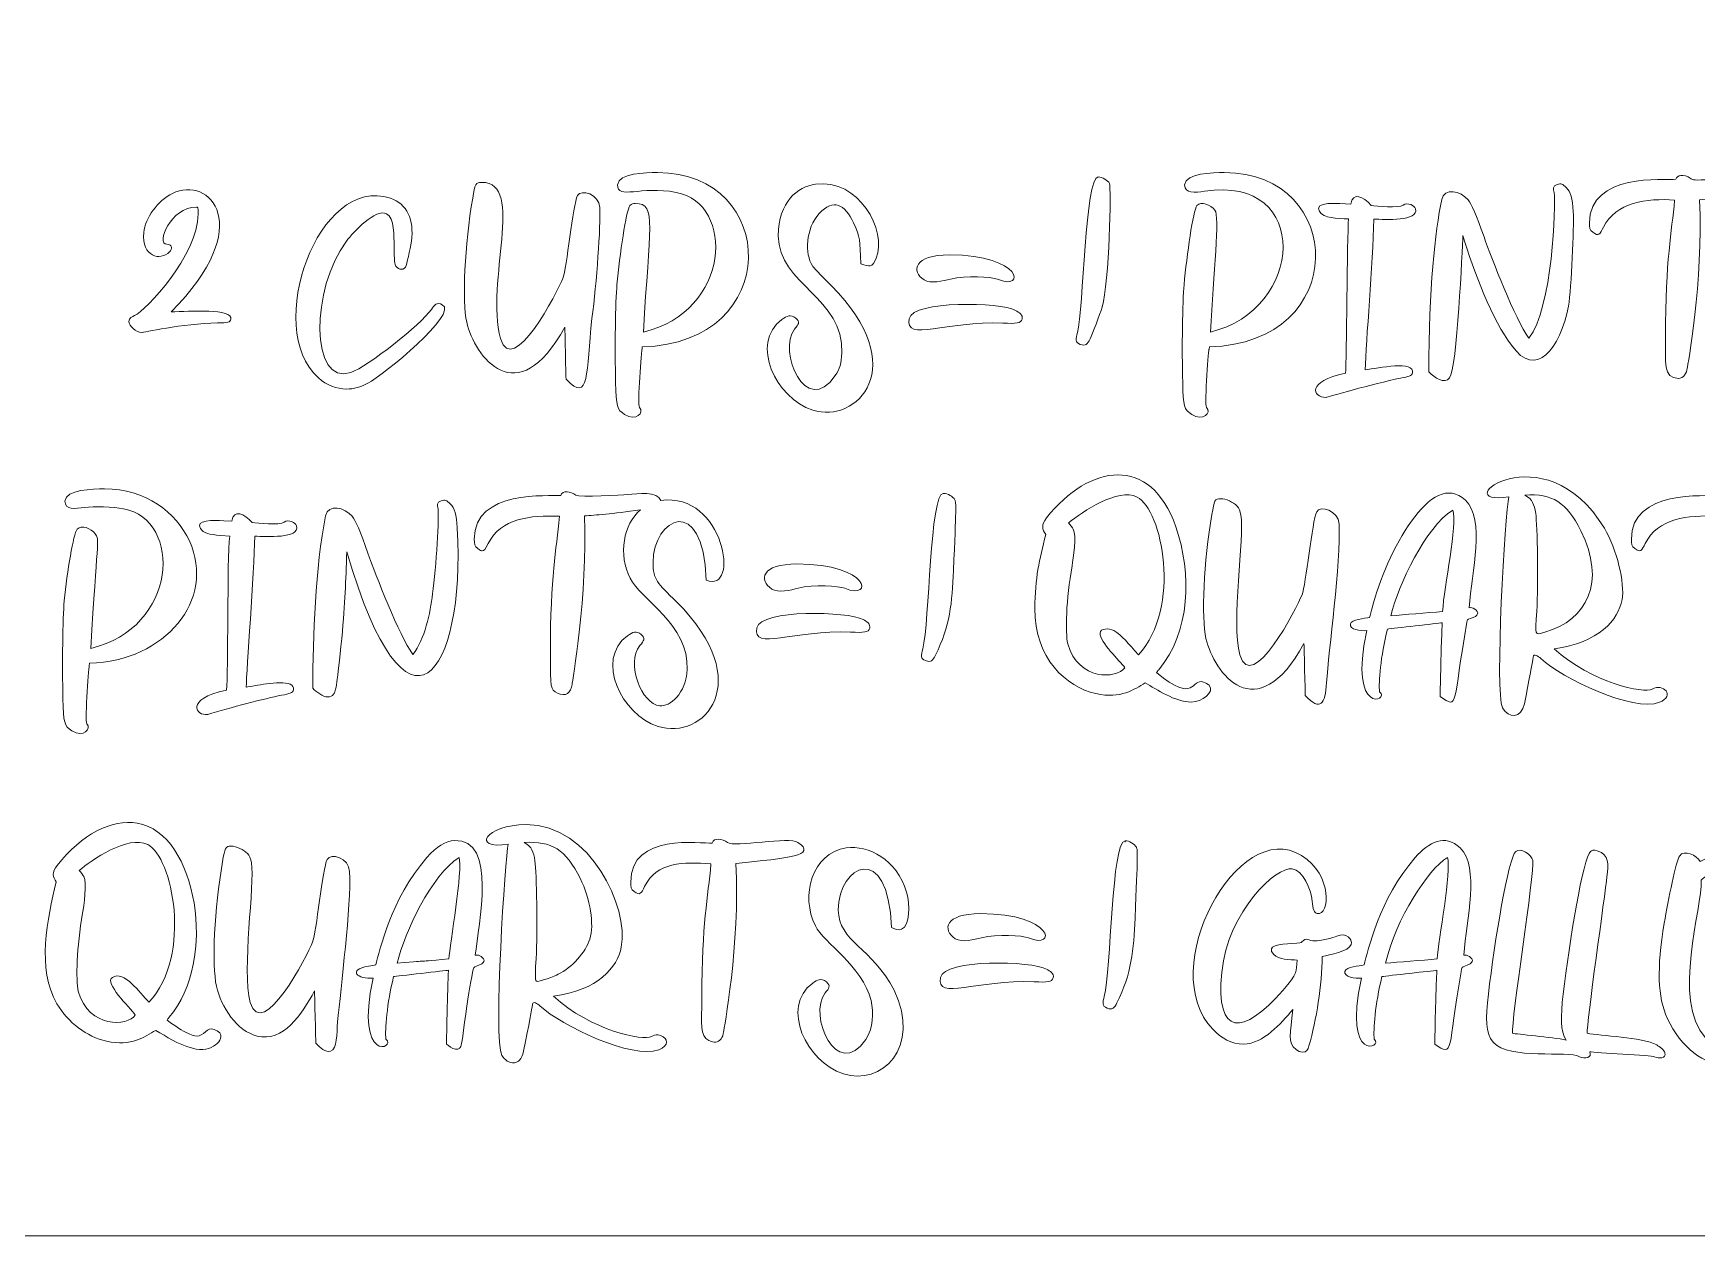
# Model space of a CAD drawing. Header units: inches. Extents: x 15.81 to 21.81, y -15.49 to -9.49.
# Drawn here: x 17.751 to 19.806, y -15.486 to -14 of the extents above; entities that cross this region are included whole.
import ezdxf

# ---------------------------------------------------------------- set-up
doc = ezdxf.new("R2010")
doc.units = ezdxf.units.IN
doc.header["$MEASUREMENT"] = 0
doc.layers.add('_U+0421_U+043B_U+043E_U+0439 1', color=7, linetype='Continuous')

# ---------------------------------------------------------------- blocks, each defined once
blk = doc.blocks.new('block 58')
at = {"layer": '_U+0421_U+043B_U+043E_U+0439 1', "color": 7, "lineweight": 9, "true_color": 0xffffff}
for points, knots in [([(19.1249, -14.8029), (19.111, -14.8105), (19.0952, -14.8231), (19.064, -14.8161), (19.0267, -14.8077), (18.9886, -14.7727), (18.9886, -14.7108), (18.9886, -14.6728), (18.9942, -14.6511), (19.002, -14.6192), (18.9973, -14.6134), (18.9963, -14.6075), (19.003, -14.5988), (19.056, -14.532), (19.1316, -14.5202), (19.1627, -14.6099), (19.1827, -14.6669), (19.1806, -14.7414), (19.1415, -14.7865), (19.1402, -14.7881), (19.1393, -14.7893), (19.1388, -14.7901), (19.1875, -14.8302), (19.1812, -14.7963), (19.197, -14.8018), (19.1993, -14.8027), (19.2023, -14.8042), (19.2039, -14.8058), (19.211, -14.8143), (19.1955, -14.8265), (19.1816, -14.8265), (19.162, -14.8265), (19.1388, -14.8106), (19.1249, -14.8029)], [0, 0, 0, 0, 1, 1, 1, 2, 2, 2, 3, 3, 3, 4, 4, 4, 5, 5, 5, 6, 6, 6, 7, 7, 7, 8, 8, 8, 9, 9, 9, 10, 10, 10, 11, 11, 11, 11]), ([(19.1165, -14.7681), (19.1704, -14.7096), (19.1456, -14.5884), (19.1149, -14.5731), (19.0914, -14.5613), (19.0473, -14.5909), (19.0302, -14.6051), (19.0321, -14.6071), (19.0349, -14.6108), (19.036, -14.6127), (19.0404, -14.6203), (19.036, -14.6493), (19.0345, -14.6581), (19.0271, -14.6997), (19.0259, -14.7405), (19.0292, -14.7544), (19.0423, -14.801), (19.0902, -14.7979), (19.0996, -14.784), (19.0936, -14.7757), (19.0691, -14.7527), (19.0691, -14.7412), (19.0691, -14.7348), (19.0801, -14.7353), (19.086, -14.7381), (19.0968, -14.744), (19.1034, -14.7542), (19.1165, -14.7681)], [0, 0, 0, 0, 1, 1, 1, 2, 2, 2, 3, 3, 3, 4, 4, 4, 5, 5, 5, 6, 6, 6, 7, 7, 7, 8, 8, 8, 9, 9, 9, 9])]:
    blk.add_open_spline(points, degree=3, knots=knots, dxfattribs=at)
blk = doc.blocks.new('block 59')
at = {"layer": '_U+0421_U+043B_U+043E_U+0439 1', "color": 7, "lineweight": 9, "true_color": 0xffffff}
for points, knots in [([(19.4892, -14.8198), (19.4905, -14.7672), (19.4907, -14.7509), (19.4919, -14.7285), (19.4858, -14.7293), (19.4318, -14.7352), (19.4241, -14.7363), (19.4156, -14.7702), (19.4132, -14.8024), (19.4144, -14.8137), (19.4283, -14.8246), (19.3754, -14.8453), (19.3986, -14.7382), (19.3913, -14.7388), (19.3766, -14.7371), (19.3783, -14.7299), (19.3796, -14.7243), (19.3961, -14.7233), (19.402, -14.7219), (19.4027, -14.7194), (19.4043, -14.7134), (19.4051, -14.7102), (19.423, -14.6417), (19.4787, -14.5366), (19.5204, -14.5771), (19.5451, -14.6013), (19.5289, -14.6649), (19.525, -14.71), (19.5273, -14.7095), (19.5293, -14.7098), (19.5321, -14.7116), (19.5375, -14.7154), (19.5377, -14.7197), (19.5265, -14.7234), (19.5227, -14.7247), (19.5227, -14.7247), (19.5222, -14.7277), (19.5046, -14.8294), (19.5125, -14.8358), (19.4892, -14.8198)], [0, 0, 0, 0, 1, 1, 1, 2, 2, 2, 3, 3, 3, 4, 4, 4, 5, 5, 5, 6, 6, 6, 7, 7, 7, 8, 8, 8, 9, 9, 9, 10, 10, 10, 11, 11, 11, 12, 12, 12, 13, 13, 13, 13]), ([(19.5048, -14.5891), (19.4714, -14.6105), (19.4375, -14.681), (19.4285, -14.7199), (19.4441, -14.7185), (19.4733, -14.7162), (19.4923, -14.7145), (19.494, -14.684), (19.5113, -14.6064), (19.5048, -14.5891)], [0, 0, 0, 0, 1, 1, 1, 2, 2, 2, 3, 3, 3, 3])]:
    blk.add_open_spline(points, degree=3, knots=knots, dxfattribs=at)
blk = doc.blocks.new('block 60')
at = {"layer": '_U+0421_U+043B_U+043E_U+0439 1', "color": 7, "lineweight": 9, "true_color": 0xffffff}
for points, knots in [([(19.5742, -14.5728), (19.4921, -14.5855), (19.618, -14.488), (19.6922, -14.6116), (19.7074, -14.6374), (19.7178, -14.6795), (19.714, -14.6999), (19.7096, -14.7246), (19.6852, -14.7534), (19.63, -14.7605), (19.6765, -14.8029), (19.7412, -14.8163), (19.7514, -14.8105), (19.7645, -14.8026), (19.7806, -14.8186), (19.7602, -14.8268), (19.7277, -14.8391), (19.6399, -14.7971), (19.6137, -14.7728), (19.6101, -14.7695), (19.6047, -14.7659), (19.6042, -14.7708), (19.6033, -14.778), (19.599, -14.8006), (19.5933, -14.8285), (19.5896, -14.8472), (19.5737, -14.8467), (19.5665, -14.8337), (19.5562, -14.8148), (19.5697, -14.5917), (19.5742, -14.5728)], [0, 0, 0, 0, 1, 1, 1, 2, 2, 2, 3, 3, 3, 4, 4, 4, 5, 5, 5, 6, 6, 6, 7, 7, 7, 8, 8, 8, 9, 9, 9, 10, 10, 10, 10]), ([(19.6087, -14.7142), (19.607, -14.7451), (19.6049, -14.744), (19.6188, -14.7402), (19.6707, -14.7247), (19.6948, -14.6788), (19.6631, -14.6147), (19.6452, -14.5794), (19.6281, -14.5685), (19.5939, -14.5707), (19.6039, -14.576), (19.6052, -14.5818), (19.6073, -14.5935), (19.6095, -14.6079), (19.6106, -14.68), (19.6087, -14.7142)], [0, 0, 0, 0, 1, 1, 1, 2, 2, 2, 3, 3, 3, 4, 4, 4, 5, 5, 5, 5])]:
    blk.add_open_spline(points, degree=3, knots=knots, dxfattribs=at)
blk = doc.blocks.new('block 61')
at = {"layer": '_U+0421_U+043B_U+043E_U+0439 1', "color": 7, "lineweight": 9, "true_color": 0xffffff}
for points, knots in [([(17.9476, -15.2543), (17.9286, -15.2493), (17.9163, -15.24), (17.9024, -15.2323), (17.8885, -15.24), (17.8727, -15.2526), (17.8415, -15.2456), (17.817, -15.2401), (17.7941, -15.2228), (17.7803, -15.1994), (17.755, -15.1562), (17.7684, -15.0939), (17.7795, -15.0487), (17.7748, -15.0428), (17.7737, -15.037), (17.7805, -15.0283), (17.8108, -14.9901), (17.8478, -14.9706), (17.8796, -14.9761), (17.9536, -14.9886), (17.9793, -15.1464), (17.919, -15.216), (17.9177, -15.2176), (17.9168, -15.2188), (17.9163, -15.2196), (17.9204, -15.223), (17.933, -15.2316), (17.9393, -15.2346), (17.9521, -15.241), (17.9562, -15.2409), (17.9639, -15.2341), (17.9677, -15.2309), (17.9696, -15.2296), (17.9745, -15.2313), (17.9766, -15.2321), (17.9797, -15.2336), (17.9814, -15.2353), (17.9878, -15.2428), (17.9727, -15.2613), (17.9476, -15.2543)], [0, 0, 0, 0, 1, 1, 1, 2, 2, 2, 3, 3, 3, 4, 4, 4, 5, 5, 5, 6, 6, 6, 7, 7, 7, 8, 8, 8, 9, 9, 9, 10, 10, 10, 11, 11, 11, 12, 12, 12, 13, 13, 13, 13]), ([(17.894, -15.1976), (17.948, -15.1386), (17.923, -15.0178), (17.8924, -15.0025), (17.8684, -14.9905), (17.8226, -15.0219), (17.8077, -15.0346), (17.8096, -15.0365), (17.8123, -15.0403), (17.8134, -15.0421), (17.8179, -15.0497), (17.8135, -15.0788), (17.812, -15.0875), (17.8046, -15.1293), (17.8034, -15.1699), (17.8067, -15.1838), (17.8198, -15.2305), (17.8677, -15.2273), (17.8771, -15.2134), (17.8701, -15.2037), (17.8381, -15.1735), (17.8488, -15.1668), (17.8633, -15.1578), (17.8823, -15.1852), (17.894, -15.1976)], [0, 0, 0, 0, 1, 1, 1, 2, 2, 2, 3, 3, 3, 4, 4, 4, 5, 5, 5, 6, 6, 6, 7, 7, 7, 8, 8, 8, 8])]:
    blk.add_open_spline(points, degree=3, knots=knots, dxfattribs=at)
blk = doc.blocks.new('block 62')
at = {"layer": '_U+0421_U+043B_U+043E_U+0439 1', "color": 7, "lineweight": 9, "true_color": 0xffffff}
for points, knots in [([(18.2988, -15.1528), (18.2948, -15.1543), (18.295, -15.154), (18.2939, -15.1607), (18.2914, -15.1746), (18.2875, -15.1928), (18.284, -15.2226), (18.28, -15.2516), (18.2796, -15.2522), (18.2788, -15.2532), (18.2781, -15.2544), (18.277, -15.2553), (18.2755, -15.2556), (18.2716, -15.2565), (18.2672, -15.2534), (18.264, -15.2511), (18.264, -15.2511), (18.2614, -15.2493), (18.2614, -15.2493), (18.2626, -15.1998), (18.2626, -15.1901), (18.2641, -15.158), (18.2617, -15.1583), (18.1988, -15.1654), (18.1963, -15.1658), (18.1879, -15.1996), (18.1855, -15.2315), (18.1867, -15.2432), (18.2006, -15.2541), (18.1477, -15.2748), (18.1709, -15.1677), (18.1523, -15.1694), (18.1382, -15.1575), (18.1653, -15.153), (18.1691, -15.1524), (18.1725, -15.1518), (18.1742, -15.1514), (18.1792, -15.134), (18.192, -15.0703), (18.2375, -15.0186), (18.2492, -15.0051), (18.2605, -14.998), (18.2713, -14.9975), (18.3254, -14.9953), (18.3006, -15.1011), (18.2972, -15.1394), (18.3006, -15.1386), (18.3017, -15.1398), (18.3044, -15.1411), (18.3097, -15.1448), (18.3101, -15.1492), (18.2988, -15.1528)], [0, 0, 0, 0, 1, 1, 1, 2, 2, 2, 3, 3, 3, 4, 4, 4, 5, 5, 5, 6, 6, 6, 7, 7, 7, 8, 8, 8, 9, 9, 9, 10, 10, 10, 11, 11, 11, 12, 12, 12, 13, 13, 13, 14, 14, 14, 15, 15, 15, 16, 16, 16, 17, 17, 17, 17]), ([(18.2771, -15.0186), (18.2433, -15.0401), (18.2099, -15.1101), (18.2007, -15.1493), (18.2508, -15.1449), (18.212, -15.1486), (18.2646, -15.144), (18.2658, -15.1268), (18.2821, -15.0321), (18.2771, -15.0186)], [0, 0, 0, 0, 1, 1, 1, 2, 2, 2, 3, 3, 3, 3])]:
    blk.add_open_spline(points, degree=3, knots=knots, dxfattribs=at)
blk = doc.blocks.new('block 63')
at = {"layer": '_U+0421_U+043B_U+043E_U+0439 1', "color": 7, "lineweight": 9, "true_color": 0xffffff}
for points, knots in [([(18.5238, -15.2563), (18.4913, -15.2685), (18.4034, -15.2266), (18.3773, -15.2023), (18.3737, -15.199), (18.3683, -15.1954), (18.3678, -15.2003), (18.3671, -15.2059), (18.3638, -15.2239), (18.3569, -15.258), (18.3548, -15.2687), (18.3496, -15.2717), (18.3456, -15.2723), (18.3394, -15.2733), (18.3332, -15.2687), (18.3301, -15.2632), (18.319, -15.2428), (18.3345, -15.0161), (18.3378, -15.0022), (18.2911, -15.0095), (18.3096, -14.978), (18.3601, -14.978), (18.44, -14.978), (18.4867, -15.0805), (18.4776, -15.1293), (18.4731, -15.1542), (18.4484, -15.1831), (18.3936, -15.1899), (18.4399, -15.2324), (18.5049, -15.2458), (18.5149, -15.24), (18.5208, -15.2366), (18.5211, -15.2374), (18.5261, -15.2387), (18.5358, -15.2424), (18.5371, -15.2509), (18.5238, -15.2563)], [0, 0, 0, 0, 1, 1, 1, 2, 2, 2, 3, 3, 3, 4, 4, 4, 5, 5, 5, 6, 6, 6, 7, 7, 7, 8, 8, 8, 9, 9, 9, 10, 10, 10, 11, 11, 11, 12, 12, 12, 12]), ([(18.3723, -15.1436), (18.3715, -15.1573), (18.3708, -15.17), (18.3727, -15.1715), (18.3751, -15.1733), (18.3968, -15.1644), (18.3995, -15.163), (18.4164, -15.1547), (18.4336, -15.1356), (18.4386, -15.1195), (18.4444, -15.1019), (18.4393, -15.0695), (18.4267, -15.0441), (18.4088, -15.0089), (18.3919, -14.9979), (18.3574, -15.0001), (18.3676, -15.0055), (18.3688, -15.0112), (18.3709, -15.0229), (18.373, -15.0374), (18.3742, -15.1095), (18.3723, -15.1436)], [0, 0, 0, 0, 1, 1, 1, 2, 2, 2, 3, 3, 3, 4, 4, 4, 5, 5, 5, 6, 6, 6, 7, 7, 7, 7])]:
    blk.add_open_spline(points, degree=3, knots=knots, dxfattribs=at)
blk = doc.blocks.new('block 64')
at = {"layer": '_U+0421_U+043B_U+043E_U+0439 1', "color": 7, "lineweight": 9, "true_color": 0xffffff}
for points, knots in [([(19.5199, -15.1528), (19.5158, -15.1543), (19.5162, -15.154), (19.5151, -15.16), (19.4983, -15.2566), (19.5068, -15.2659), (19.4825, -15.2493), (19.4838, -15.1967), (19.484, -15.1804), (19.4853, -15.158), (19.4791, -15.1588), (19.4252, -15.1647), (19.4174, -15.1658), (19.4089, -15.1998), (19.4066, -15.2319), (19.4078, -15.2432), (19.4199, -15.2527), (19.3687, -15.2751), (19.392, -15.1677), (19.3847, -15.1684), (19.3699, -15.1665), (19.3716, -15.1593), (19.373, -15.1538), (19.3894, -15.1527), (19.3953, -15.1514), (19.4003, -15.134), (19.4132, -15.0703), (19.4586, -15.0186), (19.4753, -14.9993), (19.4954, -14.9888), (19.5138, -15.0066), (19.5384, -15.0307), (19.5223, -15.0944), (19.5184, -15.1394), (19.5207, -15.1389), (19.5227, -15.1392), (19.5255, -15.1411), (19.5309, -15.1449), (19.5311, -15.1492), (19.5199, -15.1528)], [0, 0, 0, 0, 1, 1, 1, 2, 2, 2, 3, 3, 3, 4, 4, 4, 5, 5, 5, 6, 6, 6, 7, 7, 7, 8, 8, 8, 9, 9, 9, 10, 10, 10, 11, 11, 11, 12, 12, 12, 13, 13, 13, 13]), ([(19.4982, -15.0186), (19.4741, -15.0339), (19.4348, -15.0937), (19.4218, -15.1493), (19.4375, -15.148), (19.4667, -15.1456), (19.4857, -15.144), (19.4869, -15.1217), (19.5038, -15.0338), (19.4982, -15.0186)], [0, 0, 0, 0, 1, 1, 1, 2, 2, 2, 3, 3, 3, 3])]:
    blk.add_open_spline(points, degree=3, knots=knots, dxfattribs=at)
blk = doc.blocks.new('block 65')
at = {"layer": '_U+0421_U+043B_U+043E_U+0439 1', "color": 7, "lineweight": 9, "true_color": 0xffffff}
for points, knots in [([(19.9251, -15.2309), (19.8825, -15.2968), (19.8046, -15.2919), (19.7699, -15.2173), (19.7579, -15.191), (19.7568, -15.1559), (19.7662, -15.0999), (19.7712, -15.0702), (19.7807, -15.0232), (19.7852, -15.0166), (19.7904, -15.0082), (19.8065, -15.0157), (19.8104, -15.0237), (19.9279, -14.9557), (19.9961, -15.1201), (19.9251, -15.2309)], [0, 0, 0, 0, 1, 1, 1, 2, 2, 2, 3, 3, 3, 4, 4, 4, 5, 5, 5, 5]), ([(19.8456, -15.0285), (19.8274, -15.0345), (19.8128, -15.0446), (19.8118, -15.0467), (19.8138, -15.0801), (19.7747, -15.194), (19.8171, -15.2415), (19.844, -15.2716), (19.8784, -15.2467), (19.9011, -15.2138), (19.9572, -15.1343), (19.9215, -15.0037), (19.8456, -15.0285)], [0, 0, 0, 0, 1, 1, 1, 2, 2, 2, 3, 3, 3, 4, 4, 4, 4])]:
    blk.add_open_spline(points, degree=3, knots=knots, dxfattribs=at)
blk = doc.blocks.new('block 2')
at = {"layer": '_U+0421_U+043B_U+043E_U+0439 1', "color": 7, "lineweight": 9, "true_color": 0xffffff}
for points, knots in [([(17.8851, -14.3697), (17.8851, -14.3697), (17.9357, -14.3589), (17.9785, -14.3579), (17.991, -14.3577), (17.9945, -14.3571), (17.9953, -14.3534), (17.998, -14.3395), (17.9441, -14.3439), (17.9214, -14.3441), (18.028, -14.2374), (17.9685, -14.1749), (17.923, -14.1979), (17.905, -14.2067), (17.889, -14.2283), (17.8876, -14.2461), (17.8851, -14.2767), (17.9076, -14.2815), (17.9195, -14.27), (17.9231, -14.2665), (17.9229, -14.2607), (17.9161, -14.2607), (17.9022, -14.2607), (17.9206, -14.2146), (17.9528, -14.2146), (17.9542, -14.2146), (17.9548, -14.2146), (17.9548, -14.2232), (17.9548, -14.2743), (17.8899, -14.343), (17.8761, -14.3487), (17.8734, -14.3499), (17.8693, -14.3518), (17.8693, -14.3563), (17.8693, -14.3614), (17.878, -14.3697), (17.8851, -14.3697)], [0, 0, 0, 0, 1, 1, 1, 2, 2, 2, 3, 3, 3, 4, 4, 4, 5, 5, 5, 6, 6, 6, 7, 7, 7, 8, 8, 8, 9, 9, 9, 10, 10, 10, 11, 11, 11, 12, 12, 12, 12]), ([(18.1644, -14.4325), (18.184, -14.4218), (18.2771, -14.3465), (18.2564, -14.3353), (18.2497, -14.3319), (18.2466, -14.3356), (18.243, -14.3411), (18.2299, -14.3601), (18.1639, -14.4119), (18.1436, -14.4191), (18.093, -14.4361), (18.0938, -14.315), (18.138, -14.257), (18.147, -14.2448), (18.1741, -14.216), (18.1875, -14.2229), (18.1973, -14.228), (18.1966, -14.2514), (18.1969, -14.2625), (18.197, -14.2657), (18.197, -14.2826), (18.1982, -14.2856), (18.2001, -14.2913), (18.2077, -14.294), (18.2109, -14.2888), (18.2128, -14.2855), (18.2165, -14.2675), (18.2182, -14.257), (18.222, -14.2304), (18.2124, -14.2106), (18.1924, -14.2038), (18.1037, -14.1739), (18.0346, -14.3638), (18.1034, -14.4257), (18.1136, -14.4348), (18.1256, -14.4396), (18.138, -14.4396), (18.1469, -14.4396), (18.1557, -14.4372), (18.1644, -14.4325)], [0, 0, 0, 0, 1, 1, 1, 2, 2, 2, 3, 3, 3, 4, 4, 4, 5, 5, 5, 6, 6, 6, 7, 7, 7, 8, 8, 8, 9, 9, 9, 10, 10, 10, 11, 11, 11, 12, 12, 12, 13, 13, 13, 13]), ([(18.5035, -14.3874), (18.6783, -14.383), (18.6723, -14.172), (18.5221, -14.172), (18.5076, -14.1721), (18.4744, -14.1727), (18.473, -14.1871), (18.473, -14.2058), (18.5012, -14.1881), (18.5453, -14.1965), (18.6189, -14.2102), (18.6126, -14.3442), (18.5048, -14.3691), (18.5122, -14.2392), (18.522, -14.2104), (18.4949, -14.2101), (18.4924, -14.2099), (18.4899, -14.2107), (18.4882, -14.2127), (18.4834, -14.219), (18.4758, -14.2736), (18.4722, -14.3106), (18.4703, -14.3312), (18.4695, -14.3899), (18.4706, -14.4314), (18.4714, -14.4609), (18.4719, -14.4649), (18.4817, -14.4709), (18.4962, -14.4801), (18.5061, -14.4684), (18.5, -14.4624), (18.4971, -14.4574), (18.5028, -14.3932), (18.5035, -14.3874)], [0, 0, 0, 0, 1, 1, 1, 2, 2, 2, 3, 3, 3, 4, 4, 4, 5, 5, 5, 6, 6, 6, 7, 7, 7, 8, 8, 8, 9, 9, 9, 10, 10, 10, 11, 11, 11, 11]), ([(18.7646, -14.2342), (18.7729, -14.2523), (18.7725, -14.2552), (18.7735, -14.2847), (18.7838, -14.289), (18.788, -14.2895), (18.7923, -14.2779), (18.8065, -14.2435), (18.7705, -14.179), (18.7176, -14.1864), (18.6954, -14.1896), (18.6717, -14.208), (18.6715, -14.2502), (18.6715, -14.3104), (18.7535, -14.3271), (18.75, -14.395), (18.7495, -14.4077), (18.7474, -14.415), (18.7418, -14.423), (18.7057, -14.4757), (18.67, -14.3925), (18.6917, -14.3656), (18.6966, -14.3595), (18.6987, -14.3571), (18.693, -14.352), (18.6866, -14.3469), (18.682, -14.3494), (18.6761, -14.3535), (18.636, -14.3832), (18.6684, -14.4509), (18.714, -14.4656), (18.7683, -14.4832), (18.8377, -14.4125), (18.7368, -14.3116), (18.723, -14.2981), (18.7145, -14.2887), (18.7136, -14.2871), (18.7043, -14.2732), (18.7051, -14.2407), (18.7222, -14.2227), (18.7397, -14.204), (18.7537, -14.2109), (18.7646, -14.2342)], [0, 0, 0, 0, 1, 1, 1, 2, 2, 2, 3, 3, 3, 4, 4, 4, 5, 5, 5, 6, 6, 6, 7, 7, 7, 8, 8, 8, 9, 9, 9, 10, 10, 10, 11, 11, 11, 12, 12, 12, 13, 13, 13, 14, 14, 14, 14]), ([(19.0667, -14.1775), (19.0508, -14.1776), (19.0485, -14.3411), (19.0411, -14.3698), (19.0391, -14.3778), (19.0381, -14.3819), (19.0445, -14.3844), (19.0513, -14.387), (19.0535, -14.3841), (19.0568, -14.3777), (19.0596, -14.3721), (19.0689, -14.3476), (19.0716, -14.3383), (19.0806, -14.3076), (19.0828, -14.1893), (19.0808, -14.1856), (19.0785, -14.1815), (19.0719, -14.1775), (19.0667, -14.1775)], [0, 0, 0, 0, 1, 1, 1, 2, 2, 2, 3, 3, 3, 4, 4, 4, 5, 5, 5, 6, 6, 6, 6]), ([(19.1823, -14.4709), (19.1962, -14.4798), (19.2073, -14.469), (19.2006, -14.4624), (19.1977, -14.4575), (19.2037, -14.3852), (19.2037, -14.3906), (19.2037, -14.3906), (19.2041, -14.3874), (19.2041, -14.3874), (19.379, -14.383), (19.373, -14.172), (19.2226, -14.172), (19.2083, -14.1721), (19.175, -14.1727), (19.1735, -14.1871), (19.1735, -14.1984), (19.1864, -14.1968), (19.1981, -14.195), (19.3316, -14.1749), (19.321, -14.3424), (19.2054, -14.3691), (19.2095, -14.2962), (19.2172, -14.2254), (19.2109, -14.2185), (19.2061, -14.2121), (19.1939, -14.2066), (19.1888, -14.2127), (19.1839, -14.219), (19.1764, -14.2736), (19.1728, -14.3106), (19.1709, -14.3313), (19.1701, -14.39), (19.1712, -14.4314), (19.172, -14.4609), (19.1724, -14.4649), (19.1823, -14.4709)], [0, 0, 0, 0, 1, 1, 1, 2, 2, 2, 3, 3, 3, 4, 4, 4, 5, 5, 5, 6, 6, 6, 7, 7, 7, 8, 8, 8, 9, 9, 9, 10, 10, 10, 11, 11, 11, 12, 12, 12, 12]), ([(19.6737, -14.234), (19.6737, -14.2401), (19.6739, -14.2429), (19.6779, -14.2457), (19.6849, -14.2514), (19.6868, -14.2483), (19.6909, -14.2396), (19.706, -14.209), (19.7447, -14.2035), (19.7789, -14.206), (19.7755, -14.2463), (19.7677, -14.2778), (19.7677, -14.3756), (19.7677, -14.4063), (19.7648, -14.4264), (19.7836, -14.4264), (19.7902, -14.4264), (19.794, -14.4202), (19.7945, -14.4137), (19.7945, -14.4137), (19.7945, -14.4137), (19.7945, -14.4137), (19.7945, -14.4137), (19.8146, -14.3064), (19.8097, -14.2056), (19.8668, -14.1996), (19.9052, -14.1987), (19.9047, -14.1883), (19.9041, -14.1726), (19.8745, -14.1791), (19.8255, -14.1809), (19.8016, -14.1815), (19.8015, -14.1814), (19.7993, -14.1797), (19.7891, -14.1726), (19.7819, -14.1757), (19.7805, -14.1803), (19.7666, -14.1814), (19.6737, -14.1724), (19.6737, -14.234)], [0, 0, 0, 0, 1, 1, 1, 2, 2, 2, 3, 3, 3, 4, 4, 4, 5, 5, 5, 6, 6, 6, 7, 7, 7, 8, 8, 8, 9, 9, 9, 10, 10, 10, 11, 11, 11, 12, 12, 12, 13, 13, 13, 13]), ([(18.3051, -14.1841), (18.2974, -14.1841), (18.297, -14.1863), (18.294, -14.2036), (18.284, -14.2611), (18.2807, -14.3314), (18.2866, -14.3571), (18.2962, -14.399), (18.3486, -14.4709), (18.4078, -14.3631), (18.4078, -14.3652), (18.4093, -14.4254), (18.4093, -14.4274), (18.4386, -14.4585), (18.434, -14.4193), (18.4413, -14.3523), (18.4471, -14.3084), (18.4521, -14.2381), (18.4511, -14.2154), (18.4504, -14.1987), (18.4276, -14.192), (18.4235, -14.2005), (18.4178, -14.2113), (18.4101, -14.2916), (18.4053, -14.3028), (18.3994, -14.3187), (18.343, -14.4273), (18.3285, -14.3773), (18.3088, -14.3067), (18.3597, -14.1841), (18.3051, -14.1841)], [0, 0, 0, 0, 1, 1, 1, 2, 2, 2, 3, 3, 3, 4, 4, 4, 5, 5, 5, 6, 6, 6, 7, 7, 7, 8, 8, 8, 9, 9, 9, 10, 10, 10, 10]), ([(19.4072, -14.2297), (19.4211, -14.2297), (19.4631, -14.2329), (19.4588, -14.2168), (19.4577, -14.2127), (19.4492, -14.2084), (19.4436, -14.2123), (19.4378, -14.2163), (19.4111, -14.2133), (19.404, -14.2128), (19.3941, -14.2012), (19.3814, -14.1957), (19.3788, -14.211), (19.3636, -14.21), (19.3318, -14.2074), (19.3402, -14.2202), (19.3456, -14.2288), (19.3612, -14.2284), (19.3762, -14.2294), (19.3739, -14.2509), (19.374, -14.4062), (19.3723, -14.4199), (19.3237, -14.4301), (19.3315, -14.4499), (19.3484, -14.4499), (19.3484, -14.4499), (19.4065, -14.4331), (19.4404, -14.4261), (19.4502, -14.4243), (19.4543, -14.4232), (19.4551, -14.4196), (19.4584, -14.4041), (19.4128, -14.4135), (19.3966, -14.416), (19.3976, -14.3804), (19.4062, -14.2847), (19.4072, -14.2297)], [0, 0, 0, 0, 1, 1, 1, 2, 2, 2, 3, 3, 3, 4, 4, 4, 5, 5, 5, 6, 6, 6, 7, 7, 7, 8, 8, 8, 9, 9, 9, 10, 10, 10, 11, 11, 11, 12, 12, 12, 12]), ([(19.5989, -14.3766), (19.5818, -14.3529), (19.553, -14.2788), (19.5435, -14.2516), (19.5339, -14.2246), (19.5279, -14.2105), (19.5239, -14.2059), (19.5143, -14.1946), (19.4946, -14.1902), (19.4912, -14.2054), (19.4833, -14.2444), (19.4752, -14.3159), (19.4752, -14.4185), (19.4823, -14.4257), (19.4948, -14.4338), (19.5009, -14.4258), (19.51, -14.4148), (19.5167, -14.2661), (19.5174, -14.25), (19.5297, -14.2921), (19.554, -14.3558), (19.5775, -14.3852), (19.6072, -14.4293), (19.6375, -14.3893), (19.648, -14.337), (19.6512, -14.3145), (19.6549, -14.2394), (19.6538, -14.2203), (19.6527, -14.2035), (19.6505, -14.196), (19.6452, -14.1907), (19.6405, -14.186), (19.6392, -14.185), (19.6337, -14.1869), (19.6283, -14.1887), (19.6291, -14.1923), (19.63, -14.1967), (19.6326, -14.2106), (19.6278, -14.3412), (19.5989, -14.3766)], [0, 0, 0, 0, 1, 1, 1, 2, 2, 2, 3, 3, 3, 4, 4, 4, 5, 5, 5, 6, 6, 6, 7, 7, 7, 8, 8, 8, 9, 9, 9, 10, 10, 10, 11, 11, 11, 12, 12, 12, 13, 13, 13, 13]), ([(18.8517, -14.3048), (18.8599, -14.3097), (18.875, -14.3061), (18.8843, -14.3037), (18.9036, -14.2987), (18.9347, -14.3009), (18.9422, -14.3039), (18.9779, -14.3189), (18.974, -14.2738), (18.8829, -14.2738), (18.8389, -14.2738), (18.8353, -14.2939), (18.8517, -14.3048)], [0, 0, 0, 0, 1, 1, 1, 2, 2, 2, 3, 3, 3, 4, 4, 4, 4]), ([(18.9646, -14.3424), (18.9646, -14.3424), (18.9646, -14.3424), (18.9646, -14.3424), (18.9468, -14.3323), (18.8378, -14.3295), (18.8333, -14.3527), (18.8278, -14.3818), (18.8787, -14.355), (18.9491, -14.3582), (18.9658, -14.3587), (18.9712, -14.3585), (18.9728, -14.3532), (18.9742, -14.348), (18.9687, -14.3448), (18.9646, -14.3424)], [0, 0, 0, 0, 1, 1, 1, 2, 2, 2, 3, 3, 3, 4, 4, 4, 5, 5, 5, 5]), ([(17.7988, -14.8619), (17.8133, -14.8711), (17.8232, -14.8593), (17.8171, -14.8534), (17.8143, -14.8485), (17.8203, -14.7762), (17.8203, -14.7815), (17.8203, -14.7815), (17.8207, -14.7784), (17.8207, -14.7784), (17.9138, -14.776), (17.9773, -14.7002), (17.9439, -14.6274), (17.9278, -14.5922), (17.8898, -14.5629), (17.8392, -14.5629), (17.8248, -14.5631), (17.7915, -14.5636), (17.7901, -14.578), (17.7901, -14.5893), (17.8029, -14.5877), (17.8147, -14.5859), (17.8253, -14.5844), (17.8503, -14.5852), (17.8624, -14.5875), (17.936, -14.6012), (17.9298, -14.7352), (17.822, -14.7601), (17.8295, -14.6292), (17.8337, -14.6253), (17.8275, -14.6185), (17.8226, -14.6121), (17.8105, -14.6066), (17.8053, -14.6127), (17.8005, -14.619), (17.7929, -14.6646), (17.7893, -14.7015), (17.7874, -14.7223), (17.7867, -14.781), (17.7877, -14.8223), (17.7885, -14.8518), (17.789, -14.8559), (17.7988, -14.8619)], [0, 0, 0, 0, 1, 1, 1, 2, 2, 2, 3, 3, 3, 4, 4, 4, 5, 5, 5, 6, 6, 6, 7, 7, 7, 8, 8, 8, 9, 9, 9, 10, 10, 10, 11, 11, 11, 12, 12, 12, 13, 13, 13, 14, 14, 14, 14]), ([(18.4011, -14.5969), (18.3974, -14.6406), (18.3899, -14.668), (18.3899, -14.7666), (18.3899, -14.81), (18.3899, -14.8108), (18.3986, -14.8153), (18.4086, -14.8206), (18.416, -14.8148), (18.4167, -14.8046), (18.4167, -14.8046), (18.4167, -14.8046), (18.4167, -14.8046), (18.4167, -14.8046), (18.4364, -14.6922), (18.4319, -14.5965), (18.4457, -14.5951), (18.4652, -14.5942), (18.5014, -14.5887), (18.48, -14.6065), (18.4737, -14.6445), (18.4885, -14.6735), (18.5006, -14.6989), (18.5618, -14.7311), (18.5589, -14.7859), (18.5578, -14.8166), (18.5371, -14.8323), (18.5251, -14.8312), (18.5028, -14.8289), (18.4828, -14.7788), (18.5006, -14.7566), (18.5056, -14.7505), (18.5077, -14.748), (18.502, -14.743), (18.4961, -14.7382), (18.4918, -14.7397), (18.4851, -14.7445), (18.445, -14.7742), (18.4774, -14.8418), (18.523, -14.8566), (18.5789, -14.8746), (18.646, -14.8028), (18.5458, -14.7025), (18.5219, -14.6792), (18.5168, -14.6754), (18.5168, -14.6541), (18.5168, -14.5992), (18.5786, -14.5668), (18.5825, -14.6757), (18.6251, -14.6934), (18.6048, -14.5665), (18.5266, -14.5773), (18.5266, -14.5774), (18.5265, -14.5774), (18.5265, -14.5774), (18.5219, -14.5653), (18.499, -14.5689), (18.4847, -14.57), (18.4793, -14.5705), (18.4259, -14.5739), (18.4215, -14.5707), (18.415, -14.5662), (18.4049, -14.5641), (18.4027, -14.5712), (18.3888, -14.5723), (18.2959, -14.5633), (18.2959, -14.625), (18.2959, -14.6311), (18.2961, -14.6339), (18.3001, -14.6367), (18.3033, -14.6392), (18.3047, -14.6396), (18.3057, -14.6396), (18.3079, -14.6396), (18.3094, -14.6383), (18.3131, -14.6305), (18.3284, -14.5996), (18.3656, -14.5951), (18.4011, -14.5969)], [0, 0, 0, 0, 1, 1, 1, 2, 2, 2, 3, 3, 3, 4, 4, 4, 5, 5, 5, 6, 6, 6, 7, 7, 7, 8, 8, 8, 9, 9, 9, 10, 10, 10, 11, 11, 11, 12, 12, 12, 13, 13, 13, 14, 14, 14, 15, 15, 15, 16, 16, 16, 17, 17, 17, 18, 18, 18, 19, 19, 19, 20, 20, 20, 21, 21, 21, 22, 22, 22, 23, 23, 23, 24, 24, 24, 25, 25, 25, 26, 26, 26, 26]), ([(18.8758, -14.5685), (18.8756, -14.5685), (18.8755, -14.5685), (18.8754, -14.5685), (18.8589, -14.5685), (18.8584, -14.7283), (18.85, -14.7607), (18.848, -14.7688), (18.847, -14.7728), (18.8534, -14.7753), (18.8602, -14.778), (18.8624, -14.7751), (18.8657, -14.7686), (18.8836, -14.733), (18.8864, -14.7032), (18.888, -14.664), (18.8914, -14.5864), (18.8914, -14.5796), (18.8897, -14.5766), (18.8874, -14.5724), (18.8807, -14.5685), (18.8758, -14.5685)], [0, 0, 0, 0, 1, 1, 1, 2, 2, 2, 3, 3, 3, 4, 4, 4, 5, 5, 5, 6, 6, 6, 7, 7, 7, 7]), ([(19.9507, -14.5715), (19.94, -14.5637), (19.8601, -14.5774), (19.8511, -14.5707), (19.8445, -14.5661), (19.8344, -14.5641), (19.8322, -14.5712), (19.8183, -14.5723), (19.7255, -14.5634), (19.7255, -14.625), (19.7255, -14.6311), (19.7257, -14.6339), (19.7297, -14.6367), (19.7367, -14.6423), (19.7386, -14.6392), (19.7426, -14.6305), (19.7579, -14.5997), (19.7957, -14.5948), (19.8307, -14.5969), (19.8272, -14.6373), (19.8195, -14.6687), (19.8195, -14.7666), (19.8195, -14.7973), (19.8165, -14.8173), (19.8354, -14.8173), (19.842, -14.8173), (19.8458, -14.8112), (19.8462, -14.8046), (19.8462, -14.8046), (19.8463, -14.8046), (19.8463, -14.8046), (19.8463, -14.8046), (19.8663, -14.6973), (19.8614, -14.5965), (19.9286, -14.5895), (19.9743, -14.5878), (19.9507, -14.5715)], [0, 0, 0, 0, 1, 1, 1, 2, 2, 2, 3, 3, 3, 4, 4, 4, 5, 5, 5, 6, 6, 6, 7, 7, 7, 8, 8, 8, 9, 9, 9, 10, 10, 10, 11, 11, 11, 12, 12, 12, 12]), ([(18.0247, -14.6216), (18.0386, -14.6216), (18.0806, -14.6249), (18.0762, -14.6088), (18.0751, -14.6045), (18.0665, -14.6002), (18.061, -14.6042), (18.0553, -14.6082), (18.0285, -14.6052), (18.0214, -14.6047), (18.0115, -14.593), (17.9989, -14.5876), (17.9962, -14.6029), (17.9962, -14.6029), (17.9866, -14.6023), (17.9866, -14.6023), (17.9736, -14.6016), (17.9504, -14.6012), (17.9576, -14.6121), (17.9614, -14.6181), (17.9681, -14.6193), (17.9827, -14.6206), (17.9827, -14.6206), (17.9937, -14.6213), (17.9937, -14.6213), (17.9904, -14.6511), (17.9922, -14.7912), (17.9898, -14.8118), (17.9366, -14.8231), (17.9527, -14.8442), (17.9666, -14.8417), (17.9935, -14.8336), (18.0378, -14.8221), (18.0578, -14.818), (18.0677, -14.8162), (18.0718, -14.8151), (18.0725, -14.8115), (18.0755, -14.7976), (18.0397, -14.8038), (18.0258, -14.8061), (18.0205, -14.8069), (18.0167, -14.8075), (18.0141, -14.8079), (18.0146, -14.788), (18.0238, -14.6665), (18.0247, -14.6216)], [0, 0, 0, 0, 1, 1, 1, 2, 2, 2, 3, 3, 3, 4, 4, 4, 5, 5, 5, 6, 6, 6, 7, 7, 7, 8, 8, 8, 9, 9, 9, 10, 10, 10, 11, 11, 11, 12, 12, 12, 13, 13, 13, 14, 14, 14, 15, 15, 15, 15]), ([(18.1385, -14.6409), (18.2125, -14.8964), (18.2853, -14.7934), (18.2749, -14.6113), (18.2738, -14.5944), (18.2716, -14.587), (18.2663, -14.5816), (18.2616, -14.577), (18.2604, -14.5759), (18.2548, -14.5779), (18.2494, -14.5797), (18.2502, -14.5832), (18.2512, -14.5876), (18.2526, -14.5954), (18.2489, -14.6596), (18.2445, -14.6929), (18.2415, -14.7162), (18.2348, -14.7493), (18.22, -14.7675), (18.2029, -14.7438), (18.1741, -14.6697), (18.1646, -14.6426), (18.155, -14.6155), (18.149, -14.6014), (18.145, -14.5969), (18.1355, -14.5857), (18.1157, -14.5811), (18.1123, -14.5963), (18.0996, -14.66), (18.0964, -14.7461), (18.0964, -14.8094), (18.1009, -14.8141), (18.1087, -14.8201), (18.1152, -14.8201), (18.1179, -14.8201), (18.1204, -14.819), (18.1221, -14.8168), (18.1251, -14.8131), (18.1265, -14.804), (18.1321, -14.7479), (18.1366, -14.7009), (18.137, -14.6786), (18.1385, -14.6409)], [0, 0, 0, 0, 1, 1, 1, 2, 2, 2, 3, 3, 3, 4, 4, 4, 5, 5, 5, 6, 6, 6, 7, 7, 7, 8, 8, 8, 9, 9, 9, 10, 10, 10, 11, 11, 11, 12, 12, 12, 13, 13, 13, 14, 14, 14, 14]), ([(19.321, -14.7541), (19.3211, -14.7562), (19.3226, -14.8163), (19.3226, -14.8184), (19.3415, -14.8383), (19.3472, -14.8292), (19.3489, -14.8025), (19.3513, -14.764), (19.3666, -14.6541), (19.3644, -14.6064), (19.3637, -14.5897), (19.3408, -14.5829), (19.3368, -14.5914), (19.331, -14.6024), (19.3234, -14.6824), (19.3186, -14.6938), (19.3127, -14.7096), (19.2563, -14.8182), (19.2418, -14.7683), (19.2306, -14.728), (19.2478, -14.6217), (19.2432, -14.5956), (19.2422, -14.5901), (19.2409, -14.5869), (19.2383, -14.5843), (19.2337, -14.5794), (19.2243, -14.5751), (19.2184, -14.5751), (19.2107, -14.5751), (19.2103, -14.5773), (19.2073, -14.5946), (19.1973, -14.6521), (19.194, -14.7223), (19.1999, -14.748), (19.2095, -14.7901), (19.262, -14.8617), (19.321, -14.7541)], [0, 0, 0, 0, 1, 1, 1, 2, 2, 2, 3, 3, 3, 4, 4, 4, 5, 5, 5, 6, 6, 6, 7, 7, 7, 8, 8, 8, 9, 9, 9, 10, 10, 10, 11, 11, 11, 12, 12, 12, 12]), ([(18.6634, -14.6868), (18.6716, -14.6917), (18.6867, -14.6881), (18.696, -14.6857), (18.7152, -14.6807), (18.7464, -14.6829), (18.7539, -14.6859), (18.7896, -14.7009), (18.7857, -14.6558), (18.6946, -14.6558), (18.6506, -14.6558), (18.647, -14.6758), (18.6634, -14.6868)], [0, 0, 0, 0, 1, 1, 1, 2, 2, 2, 3, 3, 3, 4, 4, 4, 4]), ([(18.7763, -14.7244), (18.7763, -14.7244), (18.7763, -14.7244), (18.7763, -14.7244), (18.7585, -14.7143), (18.6495, -14.7115), (18.645, -14.7347), (18.6395, -14.7638), (18.6904, -14.737), (18.7608, -14.7401), (18.7775, -14.7407), (18.7829, -14.7405), (18.7845, -14.7352), (18.7859, -14.73), (18.7804, -14.7268), (18.7763, -14.7244)], [0, 0, 0, 0, 1, 1, 1, 2, 2, 2, 3, 3, 3, 4, 4, 4, 5, 5, 5, 5]), ([(19.3794, -15.1262), (19.3815, -15.1192), (19.3729, -15.1108), (19.3618, -15.1158), (19.3579, -15.1179), (19.3401, -15.1218), (19.3346, -15.1218), (19.3265, -15.1218), (19.3241, -15.1164), (19.3184, -15.1229), (19.3178, -15.1238), (19.3163, -15.1242), (19.3061, -15.1249), (19.2918, -15.1261), (19.273, -15.127), (19.2838, -15.1384), (19.29, -15.1452), (19.3035, -15.1445), (19.3128, -15.1456), (19.311, -15.1603), (19.3142, -15.1604), (19.2948, -15.1829), (19.2457, -15.2394), (19.2115, -15.2403), (19.2195, -15.1607), (19.2272, -15.0836), (19.2876, -15.0298), (19.3063, -15.0327), (19.3203, -15.035), (19.3298, -15.0573), (19.3312, -15.0726), (19.3318, -15.0823), (19.3336, -15.0869), (19.3374, -15.0878), (19.3527, -15.0907), (19.357, -15.0405), (19.3181, -15.0162), (19.2391, -14.967), (19.1369, -15.1572), (19.2083, -15.2309), (19.219, -15.242), (19.2312, -15.2495), (19.2464, -15.2493), (19.2714, -15.2485), (19.2921, -15.2241), (19.3073, -15.2065), (19.3045, -15.2369), (19.2999, -15.2472), (19.3112, -15.2561), (19.3133, -15.2576), (19.3167, -15.2592), (19.3193, -15.2592), (19.3246, -15.2592), (19.3258, -15.2561), (19.3272, -15.2512), (19.3366, -15.2194), (19.343, -15.1763), (19.3436, -15.141), (19.3521, -15.1392), (19.3767, -15.1345), (19.3794, -15.1262)], [0, 0, 0, 0, 1, 1, 1, 2, 2, 2, 3, 3, 3, 4, 4, 4, 5, 5, 5, 6, 6, 6, 7, 7, 7, 8, 8, 8, 9, 9, 9, 10, 10, 10, 11, 11, 11, 12, 12, 12, 13, 13, 13, 14, 14, 14, 15, 15, 15, 16, 16, 16, 17, 17, 17, 18, 18, 18, 19, 19, 19, 20, 20, 20, 20]), ([(18.6958, -14.9999), (18.6857, -14.9924), (18.6172, -15.0064), (18.6087, -15.0001), (18.6022, -14.9956), (18.5921, -14.9935), (18.5899, -15.0007), (18.576, -15.0018), (18.4892, -14.9873), (18.4892, -15.0489), (18.4892, -15.055), (18.4894, -15.0578), (18.4934, -15.0606), (18.5005, -15.0663), (18.5023, -15.063), (18.5064, -15.0544), (18.5215, -15.0239), (18.5541, -15.0239), (18.5883, -15.0264), (18.5847, -15.0678), (18.5771, -15.1002), (18.5771, -15.191), (18.5771, -15.2261), (18.5738, -15.2385), (18.5858, -15.2448), (18.5915, -15.2478), (18.5972, -15.2477), (18.6009, -15.2428), (18.6023, -15.2408), (18.6037, -15.2371), (18.6039, -15.2341), (18.6039, -15.2341), (18.6039, -15.2341), (18.6039, -15.2341), (18.6039, -15.2341), (18.6245, -15.125), (18.6191, -15.026), (18.6848, -15.0191), (18.7198, -15.0164), (18.6958, -14.9999)], [0, 0, 0, 0, 1, 1, 1, 2, 2, 2, 3, 3, 3, 4, 4, 4, 5, 5, 5, 6, 6, 6, 7, 7, 7, 8, 8, 8, 9, 9, 9, 10, 10, 10, 11, 11, 11, 12, 12, 12, 13, 13, 13, 13]), ([(18.7555, -15.0068), (18.713, -15.0129), (18.6986, -15.0662), (18.7174, -15.103), (18.7277, -15.1245), (18.7753, -15.1524), (18.7861, -15.1955), (18.7898, -15.2103), (18.7888, -15.2302), (18.7797, -15.2434), (18.7437, -15.296), (18.7078, -15.2131), (18.7295, -15.186), (18.7344, -15.1799), (18.7366, -15.1775), (18.7309, -15.1724), (18.7244, -15.1673), (18.7198, -15.1698), (18.714, -15.1739), (18.6739, -15.2036), (18.7063, -15.2713), (18.7519, -15.286), (18.7985, -15.3011), (18.8492, -15.2536), (18.8145, -15.1826), (18.7882, -15.1303), (18.7457, -15.1224), (18.7457, -15.0835), (18.7457, -15.0279), (18.8075, -14.9969), (18.8114, -15.1052), (18.8154, -15.1068), (18.8199, -15.109), (18.8238, -15.1073), (18.8343, -15.1027), (18.8345, -15.0769), (18.83, -15.0614), (18.818, -15.0209), (18.7826, -15.0031), (18.7555, -15.0068)], [0, 0, 0, 0, 1, 1, 1, 2, 2, 2, 3, 3, 3, 4, 4, 4, 5, 5, 5, 6, 6, 6, 7, 7, 7, 8, 8, 8, 9, 9, 9, 10, 10, 10, 11, 11, 11, 12, 12, 12, 13, 13, 13, 13]), ([(19.1001, -14.9979), (19.1001, -14.9979), (19.1001, -14.9997), (19.1001, -14.9997), (19.1001, -14.9997), (19.1001, -14.9979), (19.1001, -14.9979), (19.0833, -14.9979), (19.0826, -15.1583), (19.0743, -15.1902), (19.0723, -15.1983), (19.0713, -15.2023), (19.0777, -15.2048), (19.0845, -15.2074), (19.0867, -15.2045), (19.09, -15.1981), (19.1079, -15.1625), (19.1107, -15.1327), (19.1123, -15.0935), (19.1157, -15.0158), (19.1157, -15.0091), (19.114, -15.006), (19.1117, -15.0019), (19.105, -14.9979), (19.1001, -14.9979)], [0, 0, 0, 0, 1, 1, 1, 2, 2, 2, 3, 3, 3, 4, 4, 4, 5, 5, 5, 6, 6, 6, 7, 7, 7, 8, 8, 8, 8]), ([(18.1142, -15.0209), (18.1085, -15.0317), (18.1008, -15.112), (18.0961, -15.1232), (18.0902, -15.1391), (18.0338, -15.2477), (18.0192, -15.1977), (18.0081, -15.1575), (18.0253, -15.0511), (18.0206, -15.0251), (18.0197, -15.0196), (18.0183, -15.0163), (18.0158, -15.0138), (18.0111, -15.0089), (18.0018, -15.0045), (17.9958, -15.0045), (17.9882, -15.0045), (17.9878, -15.0068), (17.9848, -15.024), (17.9748, -15.0815), (17.9714, -15.1518), (17.9774, -15.1775), (17.9833, -15.2035), (18.0025, -15.2331), (18.0275, -15.2393), (18.06, -15.2475), (18.0824, -15.2129), (18.0986, -15.1835), (18.0986, -15.1856), (18.1001, -15.2458), (18.1001, -15.2479), (18.1001, -15.2479), (18.101, -15.2488), (18.101, -15.2488), (18.1054, -15.2536), (18.1121, -15.2602), (18.1182, -15.258), (18.1269, -15.2549), (18.1257, -15.2368), (18.1271, -15.222), (18.131, -15.1795), (18.1438, -15.0784), (18.1419, -15.0358), (18.1412, -15.0191), (18.1184, -15.0124), (18.1142, -15.0209)], [0, 0, 0, 0, 1, 1, 1, 2, 2, 2, 3, 3, 3, 4, 4, 4, 5, 5, 5, 6, 6, 6, 7, 7, 7, 8, 8, 8, 9, 9, 9, 10, 10, 10, 11, 11, 11, 12, 12, 12, 13, 13, 13, 14, 14, 14, 15, 15, 15, 15]), ([(19.7568, -15.2503), (19.7568, -15.2503), (19.7568, -15.2502), (19.7568, -15.2502), (19.7387, -15.2404), (19.6868, -15.2391), (19.671, -15.2359), (19.6698, -15.2256), (19.6933, -15.0629), (19.6952, -15.0425), (19.6971, -15.0263), (19.6989, -15.0155), (19.6834, -15.0103), (19.6789, -15.0088), (19.6764, -15.01), (19.675, -15.0111), (19.6661, -15.0186), (19.6488, -15.1222), (19.6413, -15.1874), (19.638, -15.2159), (19.6377, -15.2332), (19.6451, -15.2442), (19.6275, -15.2408), (19.583, -15.2368), (19.5786, -15.2359), (19.5769, -15.2218), (19.6062, -15.0363), (19.6038, -15.0222), (19.602, -15.0149), (19.5886, -15.006), (19.5826, -15.0111), (19.5737, -15.0186), (19.5564, -15.1222), (19.5489, -15.1874), (19.5454, -15.2183), (19.5453, -15.2359), (19.5547, -15.2468), (19.5743, -15.2694), (19.6477, -15.2567), (19.6615, -15.2648), (19.6682, -15.2685), (19.6775, -15.2656), (19.6741, -15.2588), (19.6799, -15.2597), (19.7512, -15.2632), (19.754, -15.2648), (19.7595, -15.2679), (19.7686, -15.2666), (19.767, -15.2602), (19.7662, -15.2566), (19.761, -15.2525), (19.7568, -15.2503)], [0, 0, 0, 0, 1, 1, 1, 2, 2, 2, 3, 3, 3, 4, 4, 4, 5, 5, 5, 6, 6, 6, 7, 7, 7, 8, 8, 8, 9, 9, 9, 10, 10, 10, 11, 11, 11, 12, 12, 12, 13, 13, 13, 14, 14, 14, 15, 15, 15, 16, 16, 16, 17, 17, 17, 17]), ([(18.8902, -15.119), (18.8984, -15.1239), (18.9134, -15.1202), (18.9227, -15.1179), (18.942, -15.1128), (18.9732, -15.115), (18.9807, -15.118), (19.0163, -15.1331), (19.0124, -15.088), (18.9213, -15.088), (18.8773, -15.088), (18.8737, -15.108), (18.8902, -15.119)], [0, 0, 0, 0, 1, 1, 1, 2, 2, 2, 3, 3, 3, 4, 4, 4, 4]), ([(19.0031, -15.1566), (19.0031, -15.1566), (19.0031, -15.1566), (19.0031, -15.1566), (18.9853, -15.1465), (18.8763, -15.1436), (18.8718, -15.1669), (18.8663, -15.1959), (18.9172, -15.1692), (18.9876, -15.1723), (19.0043, -15.1729), (19.0097, -15.1727), (19.0112, -15.1673), (19.0127, -15.1621), (19.0071, -15.1589), (19.0031, -15.1566)], [0, 0, 0, 0, 1, 1, 1, 2, 2, 2, 3, 3, 3, 4, 4, 4, 5, 5, 5, 5])]:
    blk.add_open_spline(points, degree=3, knots=knots, dxfattribs=at)
at = {"layer": '_U+0421_U+043B_U+043E_U+0439 1'}
for name in ['block 60', 'block 58', 'block 59', 'block 65', 'block 61', 'block 63', 'block 62', 'block 64']:
    blk.add_blockref(name, (0, 0), dxfattribs=at)

msp = doc.modelspace()

# ---------------------------------------------------------------- linework, layer by layer
at = {"layer": '_U+0421_U+043B_U+043E_U+0439 1', "color": 1, "lineweight": 9, "true_color": 0xff0000}
msp.add_open_spline([(15.8111, -9.8306), (15.8111, -9.8306), (15.8111, -15.1417), (15.8111, -15.1417), (15.8111, -15.3319), (15.9653, -15.4861), (16.1556, -15.4861), (16.1556, -15.4861), (21.4667, -15.4861), (21.4667, -15.4861), (21.6569, -15.4861), (21.8111, -15.3319), (21.8111, -15.1417), (21.8111, -15.1417), (21.8111, -9.8306), (21.8111, -9.8306), (21.8111, -9.6403), (21.6569, -9.4861), (21.4667, -9.4861), (21.4667, -9.4861), (16.1556, -9.4861), (16.1556, -9.4861), (15.9653, -9.4861), (15.8111, -9.6403), (15.8111, -9.8306)], degree=3, knots=[0, 0, 0, 0, 1, 1, 1, 2, 2, 2, 3, 3, 3, 4, 4, 4, 5, 5, 5, 6, 6, 6, 7, 7, 7, 8, 8, 8, 8], dxfattribs=at)

# ---------------------------------------------------------------- block references
at = {"layer": '_U+0421_U+043B_U+043E_U+0439 1'}
msp.add_blockref('block 2', (0, 0), dxfattribs=at)

doc.saveas('drawing.dxf')
